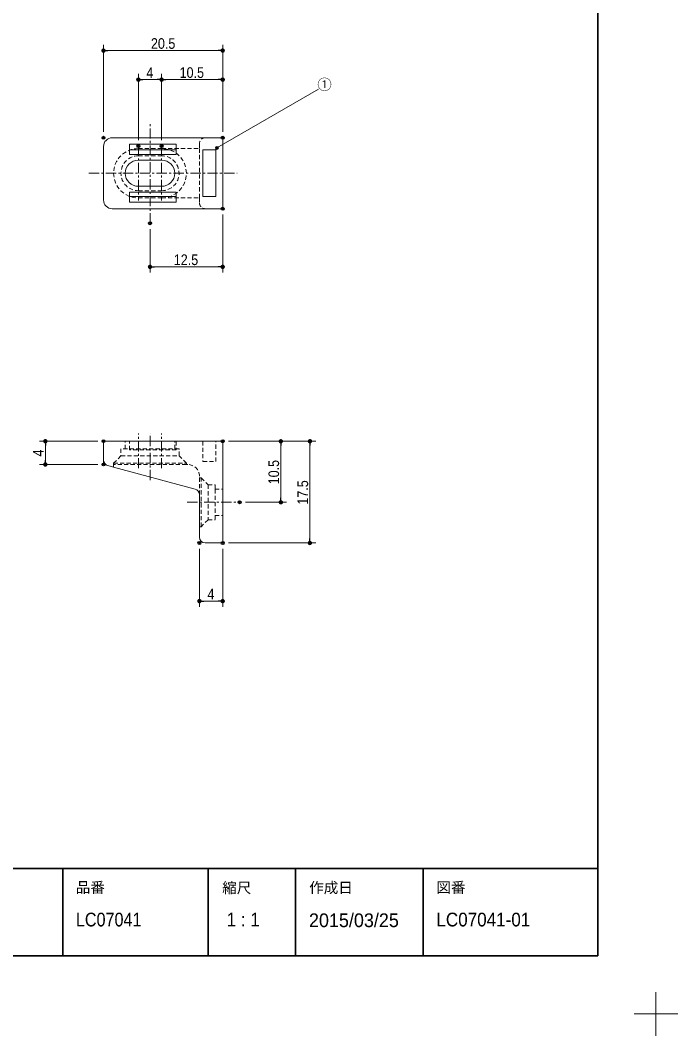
# Model space of a CAD drawing. Units: millimetres on the paper. Extents: x -198 to 198, y -152 to 152.
# Drawn here: x -93.7 to 19.4, y -152.2 to 22.4 of the extents above; entities that cross this region are included whole.
import ezdxf
from ezdxf.enums import TextEntityAlignment as Align

# ---------------------------------------------------------------- set-up
doc = ezdxf.new("R2010")
doc.units = ezdxf.units.MM
doc.header["$PDMODE"] = 32
doc.header["$PDSIZE"] = 0.5
for name, pattern in [('USER1', [2.91, 1.76, -0.4, 0.35, -0.4]), ('USER2', [1.11, 0.71, -0.4]), ('USER3', [10.5, 8, -0.5, 0.5, -0.5, 0.5, -0.5])]:
    doc.linetypes.add(name, pattern=pattern)
for name, color, linetype, lineweight in [('0-0_1図面枠', 7, 'Continuous', 20), ('0-1_2寸法-3', 7, 'Continuous', 15), ('0-2_3一般', 7, 'Continuous', 15), ('0-3_2寸法-1', 7, 'Continuous', 15), ('0-4_0', 7, 'Continuous', 25)]:
    doc.layers.add(name, color=color, linetype=linetype, lineweight=lineweight)
doc.layers.add('0-5_Defpoints', color=7, linetype='Continuous')
doc.styles.add('ＭＳ Ｐゴシック', font='')
doc.styles.get('ＭＳ Ｐゴシック').set_extended_font_data('MS PGothic')

# ---------------------------------------------------------------- blocks, each defined once
blk = doc.blocks.new('グループ')
at = {"layer": '0-0_1図面枠', "lineweight": 15}
for p, q in [((105, -144.75), (105, -152.25)), ((108.75, -148.5), (101.25, -148.5))]:
    blk.add_line(p, q, dxfattribs=at)
blk = doc.blocks.new('グループ-2')
at = {"layer": '0-0_1図面枠', "lineweight": 35}
for p, q in [((-95, -123.5), (95, -123.5)), ((3, -123.5), (3, -138.5)), ((28, -123.5), (28, -138.5)), ((43, -123.5), (43, -138.5)), ((65, -123.5), (65, -138.5))]:
    blk.add_line(p, q, dxfattribs=at)
blk.add_lwpolyline([(-95, 138.5), (95, 138.5), (95, -138.5), (-95, -138.5)], close=True, dxfattribs=at)
blk = doc.blocks.new('図面枠')
at = {"layer": '0-0_1図面枠'}
for name in ['グループ', 'グループ-2']:
    blk.add_blockref(name, (0, 0), dxfattribs=at)
at = {"layer": '0-0_1図面枠', "style": 'ＭＳ Ｐゴシック'}
for s, p in [('品番', (5.241, -128.211)), ('縮尺', (30.414, -128.268)), ('作成日', (45.375, -128.258)), ('図番', (67.25, -128.211))]:
    blk.add_text(s, height=1.833, dxfattribs=at).set_placement(p, align=Align.BOTTOM_LEFT)
at = {"layer": '0-0_1図面枠', "style": 'ＭＳ Ｐゴシック', "width": 0.95}
blk.add_text('1 : 1', height=2.361, dxfattribs=at).set_placement((31.167, -134.163), align=Align.BOTTOM_LEFT)
blk = doc.blocks.new('グループ-5')
at = {"layer": '0-2_3一般', "linetype": 'USER1'}
for p, q in [((18, -12.5), (18, 4.7)), ((16, 0.775), (16, -8.575)), ((20, 0.775), (20, -8.575)), ((7.5, -3.9), (33, -3.9))]:
    blk.add_line(p, q, dxfattribs=at)
at = {"layer": '0-2_3一般'}
for p, q in [((30.5, 2.2), (11.5, 2.2)), ((30.5, -10), (30.5, 2.2)), ((10, 0.7), (10, -8.5)), ((14.5, 1.1), (14.5, -0.65)), ((22.5, 1.1), (14.5, 1.1)), ((14.5, 0.1), (22.5, 0.1)), ((22.5, -0.65), (22.5, 1.1)), ((27.1, 0.1), (27.1, -7.9)), ((29.3, 0.1), (27.1, 0.1)), ((29.3, -7.9), (29.3, 0.1)), ((14.5, -0.65), (22.5, -0.65)), ((16, -1.65), (20, -1.65)), ((16, -6.15), (20, -6.15)), ((14.5, -7.15), (14.5, -8.9)), ((22.5, -7.15), (14.5, -7.15)), ((22.5, -7.9), (14.5, -7.9)), ((22.5, -8.9), (22.5, -7.15)), ((27.1, -7.9), (29.3, -7.9)), ((11.5, -10), (30.5, -10)), ((14.5, -8.9), (22.5, -8.9))]:
    blk.add_line(p, q, dxfattribs=at)
at = {"layer": '0-2_3一般', "linetype": 'USER2'}
for p, q in [((16, 0.35), (20, 0.35)), ((20, 0.35), (26.5, 0.35)), ((26.5, 1.2), (26.5, 0.35)), ((26.5, 0.35), (26.5, -8.15)), ((16, -0.9), (20, -0.9)), ((16, -6.9), (20, -6.9)), ((16, -8.15), (20, -8.15)), ((20, -8.15), (26.5, -8.15)), ((26.5, -8.15), (26.5, -9))]:
    blk.add_line(p, q, dxfattribs=at)
at = {"layer": '0-2_3一般'}
for centre, radius, start, end in [((11.5, 0.7), 1.5, 90, 180), ((16, -3.9), 2.25, 90, 270), ((20, -3.9), 2.25, 270, 90), ((11.5, -8.5), 1.5, 180, 270)]:
    blk.add_arc(centre, radius, start, end, dxfattribs=at)
at = {"layer": '0-2_3一般', "linetype": 'USER2'}
for centre, radius, start, end in [((27.5, 1.2), 1, 90, 180), ((16, -3.9), 4.25, 90, 270), ((20, -3.9), 4.25, 270, 90), ((16, -3.9), 3, 90, 270), ((20, -3.9), 3, 270, 90), ((27.5, -9), 1, 180, 270)]:
    blk.add_arc(centre, radius, start, end, dxfattribs=at)
blk = doc.blocks.new('グループ-6')
at = {"layer": '0-2_3一般', "linetype": 'USER1'}
for p, q in [((16, -54.65), (16, -48.65)), ((18, -56.665), (18, -48.665)), ((20, -54.65), (20, -48.65)), ((24.415, -60.5), (33.415, -60.5))]:
    blk.add_line(p, q, dxfattribs=at)
at = {"layer": '0-2_3一般'}
for p, q in [((10, -50), (10, -53.233)), ((30.5, -50), (10, -50)), ((30.5, -58.75), (30.5, -50)), ((10.741, -54.199), (11.75, -54.469)), ((11.75, -54.469), (25.759, -58.223)), ((26.5, -59.188), (26.5, -66.5)), ((30.5, -63.25), (30.5, -58.75)), ((30.5, -67.5), (30.5, -63.25)), ((27.5, -67.5), (30.5, -67.5))]:
    blk.add_line(p, q, dxfattribs=at)
at = {"layer": '0-2_3一般', "linetype": 'USER2'}
for p, q in [((13.75, -51.3), (13.75, -50)), ((14.5, -51.5), (14.5, -50)), ((22.25, -51.3), (22.25, -50)), ((22.5, -50), (22.5, -51.5)), ((27.1, -50), (27.1, -53.5)), ((29.3, -53.5), (29.3, -50)), ((23, -51.3), (13, -51.3)), ((13, -51.3), (13, -52.5)), ((22.5, -51.5), (14.5, -51.5)), ((23, -52.5), (23, -51.3)), ((13, -52.5), (11.75, -53.75)), ((11.75, -53.75), (24.25, -53.75)), ((11.75, -53.75), (11.75, -54.469)), ((24.25, -54), (11.75, -54)), ((13, -52.5), (23, -52.5)), ((24.25, -53.75), (23, -52.5)), ((24.25, -53.75), (24.25, -54)), ((24.5, -54), (24.25, -54)), ((27.1, -53.5), (29.3, -53.5)), ((26.5, -59.188), (26.5, -56)), ((26.5, -56.3), (26.8, -56.3)), ((26.8, -64.7), (26.8, -56.3)), ((26.8, -56.3), (28, -57.5)), ((28, -57.5), (29.2, -57.5)), ((28, -57.5), (28, -63.5)), ((29.2, -57.5), (29.2, -58.25)), ((29.2, -58.25), (29.2, -62.75)), ((29.2, -58.25), (30.5, -58.25)), ((29.2, -62.75), (29.2, -63.5)), ((29.2, -62.75), (30.5, -62.75)), ((28, -63.5), (26.8, -64.7)), ((28, -63.5), (29.2, -63.5)), ((26.8, -64.7), (26.5, -64.7))]:
    blk.add_line(p, q, dxfattribs=at)
at = {"layer": '0-2_3一般', "linetype": 'USER3'}
blk.add_lwpolyline([(10, -53.233), (10, -54), (10.741, -54.199)], dxfattribs=at)
at = {"layer": '0-2_3一般'}
for centre, start, end in [((11, -53.233), 180, 255), ((25.5, -59.188), 0, 75), ((27.5, -66.5), 180, 270)]:
    blk.add_arc(centre, 1, start, end, dxfattribs=at)
at = {"layer": '0-2_3一般', "linetype": 'USER2'}
blk.add_arc((24.5, -56), 2, 0, 90, dxfattribs=at)
blk = doc.blocks.new('_Dot')
at = {"layer": '0-4_0'}
blk.add_line((-0.5, 0), (-1, 0), dxfattribs=at)
for points in [[(0, 0), (-0.5, 0), (-0.496, 0.063)], [(0, 0), (-0.496, -0.063), (-0.5, 0)], [(0, 0), (-0.496, 0.063), (-0.484, 0.124)], [(0, 0), (-0.484, -0.124), (-0.496, -0.063)], [(0, 0), (-0.484, 0.124), (-0.465, 0.184)], [(0, 0), (-0.465, -0.184), (-0.484, -0.124)], [(0, 0), (-0.465, 0.184), (-0.438, 0.241)], [(0, 0), (-0.438, -0.241), (-0.465, -0.184)], [(0, 0), (-0.438, 0.241), (-0.405, 0.294)], [(0, 0), (-0.405, -0.294), (-0.438, -0.241)], [(0, 0), (-0.405, 0.294), (-0.364, 0.342)], [(0, 0), (-0.364, -0.342), (-0.405, -0.294)], [(0, 0), (-0.364, 0.342), (-0.319, 0.385)], [(0, 0), (-0.319, -0.385), (-0.364, -0.342)], [(0, 0), (-0.319, 0.385), (-0.268, 0.422)], [(0, 0), (-0.268, -0.422), (-0.319, -0.385)], [(0, 0), (-0.268, 0.422), (-0.213, 0.452)], [(0, 0), (-0.213, -0.452), (-0.268, -0.422)], [(0, 0), (-0.213, 0.452), (-0.155, 0.476)], [(0, 0), (-0.155, -0.476), (-0.213, -0.452)], [(0, 0), (-0.155, 0.476), (-0.094, 0.491)], [(0, 0), (-0.094, -0.491), (-0.155, -0.476)], [(0, 0), (-0.094, 0.491), (-0.031, 0.499)], [(0, 0), (-0.031, -0.499), (-0.094, -0.491)], [(0, 0), (-0.031, 0.499), (0.031, 0.499)], [(0, 0), (0.031, -0.499), (-0.031, -0.499)], [(0, 0), (0.031, 0.499), (0.094, 0.491)], [(0, 0), (0.094, 0.491), (0.155, 0.476)], [(0, 0), (0.155, 0.476), (0.213, 0.452)], [(0, 0), (0.213, 0.452), (0.268, 0.422)], [(0, 0), (0.268, 0.422), (0.319, 0.385)], [(0, 0), (0.319, 0.385), (0.364, 0.342)], [(0, 0), (0.364, 0.342), (0.405, 0.294)], [(0, 0), (0.405, 0.294), (0.438, 0.241)], [(0, 0), (0.438, 0.241), (0.465, 0.184)], [(0, 0), (0.465, 0.184), (0.484, 0.124)], [(0, 0), (0.484, 0.124), (0.496, 0.063)], [(0, 0), (0.496, 0.063), (0.5, 0)], [(0, 0), (0.094, -0.491), (0.031, -0.499)], [(0, 0), (0.155, -0.476), (0.094, -0.491)], [(0, 0), (0.213, -0.452), (0.155, -0.476)], [(0, 0), (0.268, -0.422), (0.213, -0.452)], [(0, 0), (0.319, -0.385), (0.268, -0.422)], [(0, 0), (0.364, -0.342), (0.319, -0.385)], [(0, 0), (0.405, -0.294), (0.364, -0.342)], [(0, 0), (0.438, -0.241), (0.405, -0.294)], [(0, 0), (0.465, -0.184), (0.438, -0.241)], [(0, 0), (0.484, -0.124), (0.465, -0.184)], [(0, 0), (0.496, -0.063), (0.484, -0.124)], [(0, 0), (0.5, 0), (0.496, -0.063)]]:
    blk.add_solid(points, dxfattribs=at)

msp = doc.modelspace()

# ---------------------------------------------------------------- hatches: boundary and pattern name
at = {"layer": '0-1_2寸法-3'}
msp.add_hatch(color=256, dxfattribs=at).paths.add_polyline_path([(-59.617, 0.459, 1), (-60.118, 0.459, 1)])

# ---------------------------------------------------------------- linework, layer by layer
msp.add_line((-59.868, 0.459), (-42.412, 10.537), dxfattribs=at)
msp.add_circle((-59.868, 0.459), 0.25, dxfattribs=at)
at = {"layer": '0-3_2寸法-1'}
for p, q in [((-79.375, 3.2), (-79.375, 18.2)), ((-58.875, 13.2), (-58.875, 18.2)), ((-59.625, 17.2), (-78.625, 17.2)), ((-73.375, 1.775), (-73.375, 13.2)), ((-69.375, 1.775), (-69.375, 13.2)), ((-69.375, 1.775), (-69.375, 13.2)), ((-58.875, 3.2), (-58.875, 13.2)), ((-70.125, 12.2), (-72.625, 12.2)), ((-68.625, 12.2), (-59.625, 12.2)), ((-58.875, -11), (-58.875, -21)), ((-71.375, -13.5), (-71.375, -21)), ((-70.625, -20), (-59.625, -20)), ((-80.375, -50), (-90.375, -50)), ((-57.875, -50), (-47.875, -50)), ((-47.875, -50), (-42.875, -50)), ((-89.375, -53.25), (-89.375, -50.75)), ((-48.875, -59.75), (-48.875, -50.75)), ((-43.875, -66.75), (-43.875, -50.75)), ((-80.375, -54), (-90.375, -54)), ((-54.96, -60.5), (-47.875, -60.5)), ((-57.875, -67.5), (-42.875, -67.5)), ((-62.875, -68.5), (-62.875, -78.5)), ((-58.875, -68.5), (-58.875, -78.5)), ((-62.125, -77.5), (-59.625, -77.5))]:
    msp.add_line(p, q, dxfattribs=at)
at = {"layer": '0-5_Defpoints'}
for p in [(-79.375, 17.2), (-73.375, 12.2), (-58.875, 12.2), (-79.375, 2.2), (-58.875, 2.2), (-73.375, 0.775), (-69.375, 0.775), (-58.875, -10), (-71.375, -12.5), (-58.875, -20), (-89.375, -50), (-79.375, -50), (-58.875, -50), (-48.875, -50), (-43.875, -50), (-79.375, -54), (-55.96, -60.5), (-62.875, -67.5), (-58.875, -67.5), (-58.875, -77.5)]:
    msp.add_point(p, dxfattribs=at)

# ---------------------------------------------------------------- block references
at = {"layer": '0-0_1図面枠'}
msp.add_blockref('図面枠', (-89.375, 0), dxfattribs=at)
at = {"layer": '0-2_3一般'}
for name in ['グループ-5', 'グループ-6']:
    msp.add_blockref(name, (-89.375, 0), dxfattribs=at)
at = {"layer": '0-3_2寸法-1', "xscale": 0.7503418, "yscale": 0.7503418}
for p, rotation in [((-79.375, 17.2), 180), ((-73.375, 12.2), 180), ((-69.375, 12.2), 180), ((-71.375, -20), 180), ((-89.375, -50), 90), ((-48.875, -50), 90), ((-43.875, -50), 90), ((-89.375, -54), 270), ((-48.875, -60.5), 270), ((-43.875, -67.5), 270), ((-62.875, -77.5), 180)]:
    msp.add_blockref('_Dot', p, dxfattribs=dict(at, rotation=rotation))
for p in [(-58.875, 17.2), (-69.375, 12.2), (-58.875, 12.2), (-58.875, -20), (-58.875, -77.5)]:
    msp.add_blockref('_Dot', p, dxfattribs=at)

# ---------------------------------------------------------------- texts
at = {"layer": '0-0_1図面枠', "style": 'ＭＳ Ｐゴシック'}
for s, width, p in [('LC07041', 0.9, (-84.123, -134.163)), ('LC07041-01', 0.95, (-22.123, -134.163))]:
    msp.add_text(s, height=2.361, dxfattribs=dict(at, width=width)).set_placement(p, align=Align.BOTTOM_LEFT)
msp.add_text('2015/03/25', height=2.361, dxfattribs=at).set_placement((-44.036, -134.287), align=Align.BOTTOM_LEFT)
at = {"layer": '0-1_2寸法-3', "style": 'ＭＳ Ｐゴシック'}
msp.add_text('①', height=1.833, dxfattribs=at).set_placement((-42.612, 9.9), align=Align.BOTTOM_LEFT)
at = {"layer": '0-3_2寸法-1', "style": 'ＭＳ Ｐゴシック', "width": 0.9}
for s, p in [('20.5', (-71.219, 16.952)), ('4', (-71.995, 11.947)), ('10.5', (-66.286, 11.952)), ('12.5', (-67.286, -20.248)), ('4', (-61.495, -77.753))]:
    msp.add_text(s, height=1.833, dxfattribs=at).set_placement(p, align=Align.BOTTOM_LEFT)
for s, p in [('4', (-89.122, -52.62)), ('10.5', (-48.627, -57.411)), ('17.5', (-43.627, -60.911))]:
    msp.add_text(s, height=1.833, rotation=90, dxfattribs=at).set_placement(p, align=Align.BOTTOM_LEFT)

doc.saveas('drawing.dxf')
